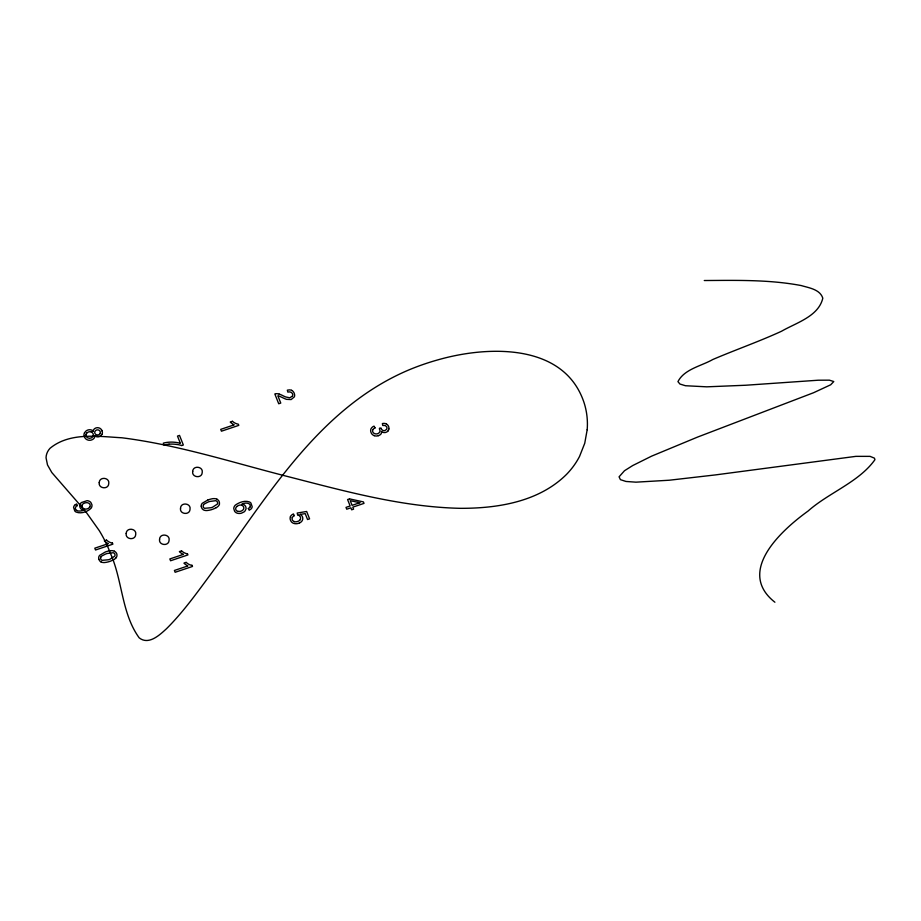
<?xml version="1.0" encoding="UTF-8"?>
<svg xmlns="http://www.w3.org/2000/svg" width="921" height="921" viewBox="0 0 921 921"><rect width="100%" height="100%" fill="white"/><g stroke="black" fill="none" stroke-linecap="round" stroke-linejoin="round"><path stroke-width="1.38" d="M82.291 504.777C80.162 509.44 87.852 510.614 89.705 506.999M292.383 396.145L289.77 397.814L285.602 396.939A44.576 38.613 -9.2 0 1 282.735 395.604A24.982 21.632 -9.2 0 0 279.178 394.073M74.613 505.284L76.558 503.925L77.445 505.617M207.881 499.965L202.24 503.315A5.342 4.628 -9.2 0 0 201.734 504.052A4.847 4.191 -9.2 0 0 201.25 506.251M232.288 421.358L230.238 422.048A15.3 13.251 -9.2 0 0 232.104 423.579A11.892 10.292 -9.2 0 0 234.233 424.846L220.718 429.37L221.443 431.189L238.792 425.364L238.32 424.19A11.305 9.786 -9.2 0 1 232.449 421.242M181.679 445.557L183.337 445.004L179.526 435.403L177.488 436.094L180.366 443.346A25.834 22.38 -9.2 0 0 174.794 442.276A27.561 23.865 -9.2 0 0 168.497 442.241A23.416 20.285 -9.2 0 0 163.282 443.162L164.042 445.085A23.75 20.573 -9.2 0 1 169.061 444.164M106.376 540.167L104.326 540.846A15.3 13.251 -9.2 0 0 106.191 542.377A11.892 10.292 -9.2 0 0 108.321 543.643L94.805 548.179L95.531 549.998L112.88 544.161L112.42 542.987M181.414 550.919L179.365 551.61A15.3 13.251 -9.2 0 0 181.23 553.141A11.892 10.292 -9.2 0 0 183.36 554.407M183.371 554.396L169.844 558.943L170.569 560.762L187.919 554.926L187.458 553.751M185.984 562.443L183.935 563.134A15.3 13.251 -9.2 0 0 185.8 564.665A11.892 10.292 -9.2 0 0 187.919 565.931L174.414 570.456L175.14 572.275L192.489 566.45L192.017 565.275M381.006 428.104C377.242 427.597 381.294 430.383 379.671 432.11A3.719 3.224 -9.2 0 1 374.709 433.653A3.58 3.108 -9.2 0 1 372.809 429.785M300.246 514.39L305.208 513.619L307.556 519.536L309.583 518.857L306.658 511.489L297.207 513.032L297.633 514.827M704.266 280.525C736.616 280.341 769.334 279.524 801.258 285.568C808.949 287.87 820.012 289.321 822.81 298.185C818.539 316.49 796.158 322.764 781.538 331.238C759.019 341.587 735.591 349.761 712.819 359.501C701.318 366.063 684.257 369.125 677.948 381.639L679.951 384.045L685.431 385.726L706.787 386.832L745.653 385.243L818.262 380.212L829.407 380.166L833.781 381.547L830.684 384.782L813.634 392.703L697.508 437.107L651.561 456.171L632.727 465.542L624.484 470.735L619.073 476.825L620.432 479.657L625.992 481.464L635.962 482.167L669.302 480.221L715.41 474.914L855.885 456.356L870.092 456.367L874.42 458.151L874.95 459.66C859.086 482.109 828.555 492.793 808.074 511.051C781.607 530.105 735.775 571.504 774.895 602.23M375.02 427.851L374.018 426.135A5.733 4.962 -9.2 0 0 371.036 428.76A5.917 5.135 -9.2 0 0 371.048 432.467A8.128 7.034 -9.2 0 0 371.244 432.997A6.228 5.399 -9.2 0 0 374.248 435.679M248.336 508.507L249.223 510.257L251.145 508.899A4.605 3.983 -9.2 0 0 251.847 507.851A4.57 3.96 -9.2 0 0 252.17 506.7L250.926 503.073A5.33 4.617 -9.2 0 0 249.556 502.003C244.882 500.172 239.414 502.267 235.5 504.996A5.595 4.847 -9.2 0 0 234.302 506.527L234.072 507.057A5.514 4.766 -9.2 0 0 233.784 508.691L234.625 511.293A5.261 4.559 -9.2 0 0 237.457 513.25L238.217 513.388A7.034 6.09 -9.2 0 0 241.486 513.158L244.007 511.949A5.411 4.686 -9.2 0 0 245.124 510.821L245.953 509.037A4.881 4.225 -9.2 0 0 245.999 507.678L245.746 506.769A5.388 4.663 -9.2 0 0 244.387 504.961A4.824 4.179 -9.2 0 0 243.328 504.328L242.027 503.937A14.506 12.56 -9.2 0 1 245.585 503.096L245.803 503.119A5.871 5.089 -9.2 0 1 246.425 503.119A5.204 4.501 -9.2 0 1 249.027 503.775A3.143 2.717 -9.2 0 1 249.879 507.206M98.904 559.323L98.685 558.287A4.847 4.191 -9.2 0 1 99.157 556.077A5.342 4.628 -9.2 0 1 99.664 555.351L105.305 552.001A19.871 17.211 -9.2 0 1 110.497 550.654L111.038 550.677A6.758 5.848 -9.2 0 1 114.4 551.184M102.254 431.523L102.196 431.293A7.84 6.781 -9.2 0 0 101.817 430.349M201.25 506.251L201.48 507.287A5.33 4.617 -9.2 0 0 203.794 510.061A6.815 5.906 -9.2 0 0 207.444 510.487A19.03 16.474 -9.2 0 0 216.182 507.632M191.982 565.379A11.305 9.786 -9.2 0 1 186.146 562.317M187.424 553.866A11.305 9.786 -9.2 0 1 181.575 550.804M101.218 562.098A5.33 4.617 -9.2 0 1 98.961 559.312M101.241 562.063A6.815 5.906 -9.2 0 0 104.867 562.512A19.03 16.474 -9.2 0 0 113.605 559.657M116.011 557.873A9.279 8.036 -9.2 0 1 113.663 559.738M115.977 557.85A4.95 4.283 -9.2 0 0 116.921 555.95A5.399 4.674 -9.2 0 0 114.365 551.253M112.385 543.102A11.305 9.786 -9.2 0 1 106.537 540.04M89.832 507.057A3.511 3.039 -9.2 0 0 87.817 502.82A4.801 4.156 -9.2 0 0 84.456 503.131A4.098 3.557 -9.2 0 0 82.245 504.754M74.624 505.261A4.536 3.926 -9.2 0 0 73.588 507.459L74.785 510.982A5.549 4.812 -9.2 0 0 76.075 512.041C81.048 514.056 87.46 511.892 91.11 508.196A5.63 4.881 -9.2 0 0 91.789 506.769L91.881 506.4A5.779 4.996 -9.2 0 0 91.87 504.558L90.868 502.498A5.284 4.57 -9.2 0 0 89.705 501.508L88.727 501.036A5.526 4.789 -9.2 0 0 87.058 500.679L81.37 502.567A5.365 4.651 -9.2 0 0 80.369 503.775A5.733 4.962 -9.2 0 0 79.954 504.685L79.839 505.134A4.939 4.283 -9.2 0 0 79.793 506.504L80.173 507.69A5.008 4.34 -9.2 0 0 81.485 509.255L82.004 509.589A5.077 4.386 -9.2 0 0 83.73 510.199L83.385 510.315A9.694 8.393 -9.2 0 1 78.308 510.994A3.949 3.419 -9.2 0 1 76.616 510.246M76.385 510.464A3.488 3.016 -9.2 0 1 77.387 505.525M86.908 432.962A3.949 3.419 -9.2 0 1 91.317 431.926M85.987 434.482A3.35 2.901 -9.2 0 1 86.862 432.928M93.148 436.37A3.834 3.316 -9.2 0 1 85.998 434.482M91.283 432.007A3.788 3.281 -9.2 0 1 92.94 436.301M100.274 433.446A2.97 2.579 -9.2 0 1 95.358 434.079A2.97 2.579 -9.2 0 1 96.843 429.911A2.947 2.556 -9.2 0 1 100.067 433.365M84.686 432.778A5.089 4.409 -9.2 0 1 88.692 429.819A5.089 4.409 -9.2 0 1 93.458 431.304M93.033 431.465A4.317 3.742 -9.2 0 1 99.549 428.104A5.25 4.547 -9.2 0 1 101.794 430.36M84.49 432.72A5.63 4.87 -9.2 0 0 84.041 435.426L84.202 436.232A8.692 7.529 -9.2 0 0 84.628 437.302L84.905 437.786A5.745 4.973 -9.2 0 0 87.299 439.824A5.261 4.559 -9.2 0 0 94.069 438.269A5.031 4.363 -9.2 0 0 94.851 435.621M94.921 435.598A4.34 3.765 -9.2 0 0 96.889 436.83A4.248 3.672 -9.2 0 0 101.782 434.332M102.243 431.535A5.169 4.478 -9.2 0 1 101.978 434.39M181.702 445.511A25.972 22.495 -9.2 0 0 176.325 444.406A30.289 26.225 -9.2 0 0 169.061 444.175M236.973 506.504A4.732 4.098 -9.2 0 1 241.912 505.169M236.893 506.446A3.834 3.316 -9.2 0 0 235.776 508.07A3.442 2.982 -9.2 0 0 237.894 511.489M237.975 511.282A4.663 4.041 -9.2 0 0 243.432 509.405A3.546 3.074 -9.2 0 0 241.866 505.295M249.925 507.241A4.455 3.857 -9.2 0 1 248.313 508.461M290.472 516.543A5.653 4.893 -9.2 0 1 293.454 513.953L294.386 515.783A4.501 3.903 -9.2 0 0 292.256 517.556M290.483 516.554A5.814 5.031 -9.2 0 0 290.368 519.801A8.37 7.241 -9.2 0 0 290.645 520.618L291.289 521.689A5.584 4.835 -9.2 0 0 293.511 523.301L294.156 523.508A6.965 6.033 -9.2 0 0 299.256 523.07M299.256 523.082A5.791 5.019 -9.2 0 0 302.203 520.641A5.722 4.962 -9.2 0 0 302.376 516.635A6.09 5.273 -9.2 0 0 300.234 514.402M297.633 514.816A3.811 3.293 -9.2 0 1 299.267 515.541M299.233 515.576A3.96 3.431 -9.2 0 1 300.211 519.594M300.304 519.64A4.352 3.765 -9.2 0 1 297.702 521.401A4.939 4.271 -9.2 0 1 294.26 521.643M294.306 521.528A3.615 3.131 -9.2 0 1 292.268 517.567M378.416 435.679A5.618 4.858 -9.2 0 1 374.26 435.656M378.393 435.633A4.973 4.306 -9.2 0 0 380.949 434.021A4.363 3.776 -9.2 0 0 381.536 431.454M387.96 431.086A4.306 3.73 -9.2 0 1 381.478 431.523M388.904 428.91A4.651 4.029 -9.2 0 1 387.902 431.04M386.302 423.913A5.837 5.054 -9.2 0 1 388.823 428.91M386.325 423.867A5.952 5.158 -9.2 0 0 382.399 423.556L382.733 425.467L385.3 425.537L386.912 427.102L386.843 429.105L385.174 430.429A3.857 3.339 -9.2 0 1 384.817 430.544L384.633 430.579A2.521 2.187 -9.2 0 1 382.618 430.257A4.709 4.075 -9.2 0 1 381.098 428.38M372.752 429.75A5.422 4.697 -9.2 0 1 375.054 427.92M291.635 390.331A5.618 4.87 -9.2 0 1 293.73 392.323L294.006 392.783A9.394 8.139 -9.2 0 1 294.329 393.555L294.616 394.833A5.181 4.49 -9.2 0 1 294.306 396.916L291.14 399.564L286.489 399.346A25.489 22.081 -9.2 0 1 284.198 398.413L280.283 396.594A16.992 14.713 -9.2 0 0 279.431 396.226L279.328 396.191A7.253 6.274 -9.2 0 0 277.877 395.8L280.755 403.076L278.718 403.766L274.838 393.969A4.006 3.465 -9.2 0 1 276.392 393.681A8.439 7.31 -9.2 0 1 279.155 394.119M291.612 390.343A4.904 4.248 -9.2 0 0 289.378 389.894L287.329 390.159L287.847 392.104A3.707 3.212 -9.2 0 1 292.51 396.191M207.904 500.022A19.871 17.211 -9.2 0 1 213.073 498.629L213.614 498.641A6.758 5.848 -9.2 0 1 216.976 499.159M216.239 507.701A9.279 8.036 -9.2 0 0 218.576 505.836A4.95 4.283 -9.2 0 0 219.497 503.914M216.942 499.217A5.399 4.674 -9.2 0 1 219.382 503.902M587.184 429.716L584.743 443.277L579.562 456.39A81.854 70.882 -9.2 0 1 566.519 474.396C538.866 501.876 497.616 508.461 460.178 508.323C400.808 506.987 343.153 490.674 285.982 476.088C231.62 462.192 177.799 444.831 121.952 437.786C98.259 436.45 69.731 431.995 49.987 448.331A17.165 14.863 -9.2 0 0 46.05 457.841L47.501 464.932L51.818 472.531L85.423 511.178L99.238 530.588A175.98 152.402 -9.2 0 1 110.508 553.544C122.62 580.667 121.48 613.467 139.198 637.85C148.684 645.425 159.632 635.006 166.505 628.709C182.485 612.845 195.713 594.517 209.055 576.465C265.639 500.057 317.008 408.809 408.74 369.977A220.223 190.716 -9.2 0 1 438.431 359.708C487.865 345.651 564.389 342.865 584.121 402.857A93.021 80.564 -9.2 0 1 587.184 429.716M99.226 482.569C98.087 488.717 108.563 489.88 108.759 483.583C109.898 477.435 99.422 476.272 99.226 482.569M126.189 533.432C125.049 539.579 135.525 540.754 135.721 534.445C136.861 528.309 126.384 527.134 126.189 533.432M159.563 539.269C158.424 545.416 168.9 546.579 169.096 540.282C170.235 534.134 159.759 532.971 159.563 539.269M180.516 508.219C179.365 514.355 189.853 515.53 190.048 509.232C191.188 503.085 180.712 501.91 180.516 508.219M192.685 471.448C191.545 477.596 202.021 478.77 202.229 472.473C203.368 466.325 192.892 465.151 192.685 471.448M100.965 556.917L100.873 557.078A2.947 2.556 -9.2 0 0 102.001 560.336L108.471 559.761A35.286 30.554 -9.2 0 0 110.002 559.231L114.757 556.169A2.993 2.59 -9.2 0 0 113.225 552.715L107.17 553.498A34.699 30.048 -9.2 0 0 105.627 554.016L101.632 556.088A3.131 2.705 -9.2 0 0 101.183 556.583L100.965 556.917M203.541 504.881L203.449 505.042A2.947 2.556 -9.2 0 0 204.577 508.311L211.047 507.724A35.286 30.554 -9.2 0 0 212.578 507.206L217.321 504.132A2.993 2.59 -9.2 0 0 215.802 500.679L209.735 501.461A34.699 30.048 -9.2 0 0 208.204 501.991L204.197 504.052A3.131 2.705 -9.2 0 0 203.76 504.547L203.541 504.881M349.531 498.894L347.585 499.55L350.141 505.986L346.008 507.379L346.722 509.198L350.866 507.805L351.649 509.808L353.595 509.152L352.801 507.149L364.002 503.384L363.415 501.899L349.531 498.894M359.869 502.716L352.087 505.33L350.245 500.69L359.869 502.716"/></g></svg>
